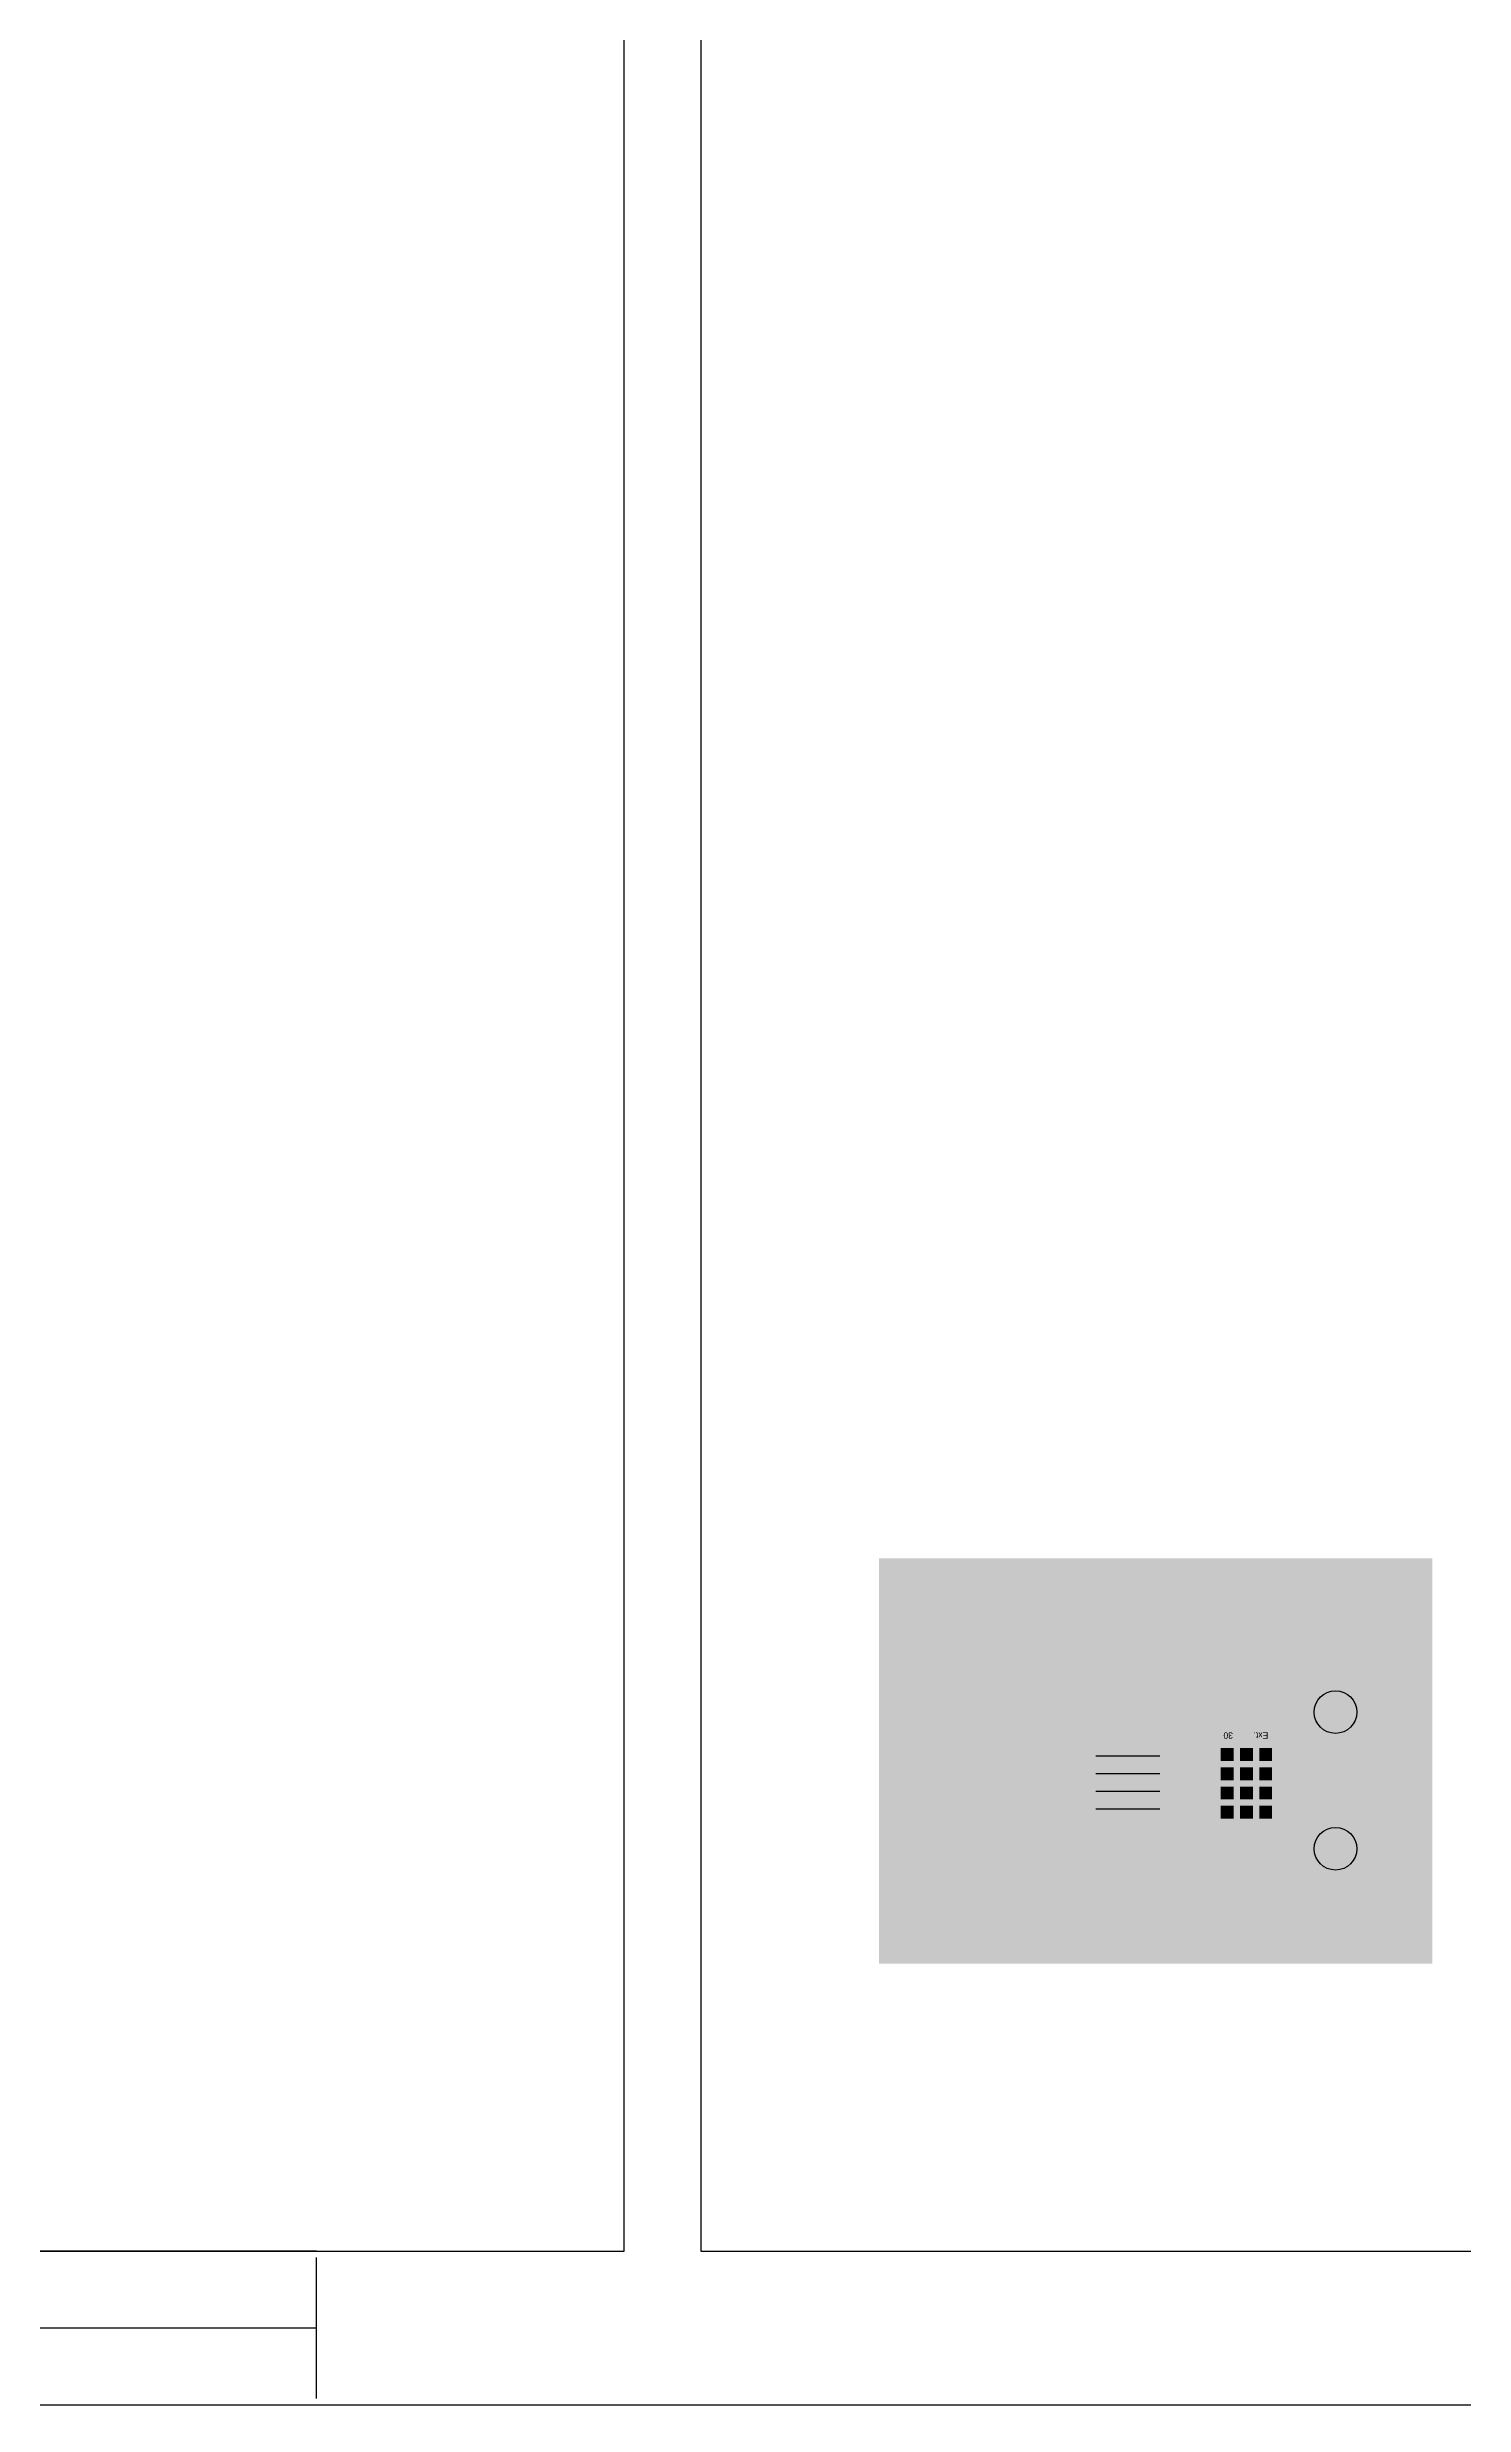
# Model space of a CAD drawing. Extents: x 72 to 672, y 48 to 484.
# Drawn here: x 313.5 to 368.8, y 48 to 140 of the extents above; entities that cross this region are included whole.
import ezdxf
from ezdxf.enums import TextEntityAlignment as Align

# ---------------------------------------------------------------- set-up
doc = ezdxf.new("R2010")
doc.units = 0
doc.header["$MEASUREMENT"] = 0
doc.layers.get('0').update_dxf_attribs({"linetype": 'CONTINUOUS'})
for name, color, linetype in [('AUTOCAD', 4, 'CONTINUOUS'), ('CYAN', 4, 'CONTINUOUS'), ('WALL', 3, 'CONTINUOUS'), ('WHITE', 7, 'CONTINUOUS'), ('WINDOW', 7, 'CONTINUOUS')]:
    doc.layers.add(name, color=color, linetype=linetype)

# ---------------------------------------------------------------- blocks, each defined once
blk = doc.blocks.new('WINDOW', base_point=(636, 372))
at = {"layer": 'WALL'}
for p, q in [((636, 360), (636, 372)), ((642, 372), (642, 360))]:
    blk.add_line(p, q, dxfattribs=at)
at = {"layer": 'WINDOW'}
for p, q in [((641.75, 372), (636.25, 372)), ((639, 372), (639, 360)), ((641.75, 360), (636.25, 360))]:
    blk.add_line(p, q, dxfattribs=at)
blk = doc.blocks.new('CUBE')
blk.add_solid([(0, 0), (1, 0), (0, 1), (1, 1)])
blk = doc.blocks.new('*R17')
blk.add_line((6.5, 3.125, 2.25), (9, 3.125, 2.25))
blk = doc.blocks.new('*R18')
blk.add_solid([(2.125, 2.8125, 2.3), (2.625, 2.8125, 2.3), (2.125, 3.3125, 2.3), (2.625, 3.3125, 2.3)])
blk = doc.blocks.new('PHONE', base_point=(1, 1))
for centre in [(-0.353, 6.737, 0.75), (-0.353, 1.404, 0.75)]:
    blk.add_circle(centre, 0.833)
for points in [[(1, 1, 0.25), (10, 1, 0.25), (1, 7, 0.25), (10, 7, 0.25)], [(-0.853, 2.07, 1.5), (0.147, 2.07, 1.5), (-0.853, 6.07, 1.5), (0.147, 6.07, 1.5)]]:
    blk.add_solid(points)
at = {"layer": 'AUTOCAD', "row_count": 4, "column_spacing": 0.75}
for name, column_count, row_spacing in [('*R18', 3, 0.75), ('*R17', 1, 0.6875)]:
    blk.add_blockref(name, (0, 0), dxfattribs=dict(at, column_count=column_count, row_spacing=row_spacing))
for s, p in [('1 ', (2.397, 5.195, 2.5)), ('4', (2.397, 4.445, 2.5)), ('5', (3.147, 4.445, 2.5)), ('2', (3.147, 5.195, 2.5)), ('3', (3.897, 5.195, 2.5)), ('6', (3.897, 4.445, 2.5)), ('7', (2.397, 3.695, 2.5)), ('8', (3.147, 3.695, 2.5)), ('9', (3.897, 3.695, 2.5)), ('*', (2.397, 2.945, 2.5)), ('0', (3.147, 2.945, 2.5)), ('#', (3.897, 2.945, 2.5))]:
    blk.add_text(s, height=0.25).set_placement(p, align=Align.CENTER)
blk.add_text('Ext.', height=0.25).set_placement((2.272, 2.195, 2.3))
blk.add_attdef('EXT', text='', height=0.25).set_placement((4.022, 2.195, 2.3), align=Align.RIGHT)

msp = doc.modelspace()

# ---------------------------------------------------------------- linework, layer by layer
at = {"layer": 'WALL'}
for p, q in [((336, 54), (336, 195)), ((339, 195), (339, 54)), ((78, 54), (336, 54)), ((339, 54), (666, 54)), ((72, 48), (672, 48))]:
    msp.add_line(p, q, dxfattribs=at)

# ---------------------------------------------------------------- block references
at = {"layer": 'CYAN', "rotation": 180}
msp.add_blockref('PHONE', (362.413, 75.438, 22), dxfattribs=at).add_auto_attribs({'EXT': '30'})
at = {"layer": 'WHITE', "xscale": 21.60333886639677, "yscale": 15.81781376518222, "zscale": 22}
msp.add_blockref('CUBE', (345.943, 65.219), dxfattribs=at)
at = {"layer": 'WINDOW', "xscale": -1, "yscale": 5, "rotation": 90}
msp.add_blockref('WINDOW', (264, 54, 36), dxfattribs=at)

doc.saveas('drawing.dxf')
